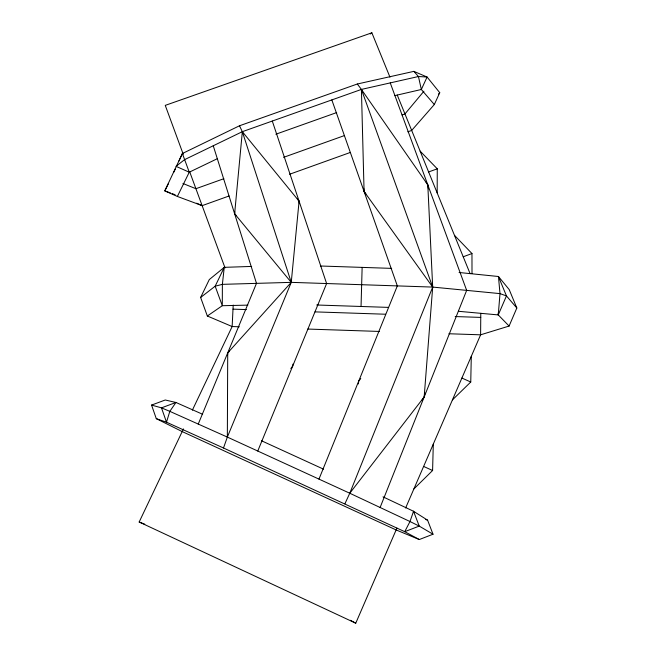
<?xml version="1.0" encoding="UTF-8"?>
<svg xmlns="http://www.w3.org/2000/svg" width="656" height="656" viewBox="0 0 656 656"><rect width="100%" height="100%" fill="white"/><g stroke="black" fill="none" stroke-linecap="round" stroke-linejoin="round"><path stroke-width="0.98" d="M383.014 496.838L413.542 511.27L427.597 520.183L433.009 534.23L419.299 539.544L404.736 531.688L223.499 447.991L227.345 437.085L227.714 352.887L291.248 282.359L299.087 201.195L297.316 198.686M437.175 192.938L437.273 168.822L420.119 151.118M459.069 272.494L498.453 276.504L509.212 289.583L516.83 308.017L509.097 326.057L498.257 314.913L498.273 312.896M480.782 313.33L480.61 334.814L405.629 507.99M362.137 267.394L361.046 306.475M452.427 399.898L470.754 382.013L471.287 356.356M413.879 488.941L432.591 470.516L433.296 444.096M234.717 211.749L234.627 213.774L291.248 282.359L432.689 287.082L499.995 293.617L506.457 295.922L516.83 308.017M233.2 305.073L232.15 326.54L192.38 410.139M227.599 354.904L227.714 352.887L229.223 351.501M426.138 182.253L427.794 184.836L432.689 287.082L424.17 396.97L421.906 400.357M498.257 314.913L499.995 293.617L498.453 276.504L506.457 295.922L498.257 314.913L458.618 311.305M292.97 364.088L292.674 366.114L290.838 368.565M358.324 383.957L358.791 380.939L360.775 378.602M424.957 392.96L424.17 396.97L349.771 493.238L344.908 503.783M380.111 507.49L466.662 290.378L390.246 82.902M433.009 534.23L419.225 526.087L409.992 521.528L349.771 493.238L432.689 287.082L361.415 89.421L357.323 84.001L239.489 125.772L182.393 153.52L164.795 190.871L177.374 196.456L202.146 205.648L229.059 195.988M318.972 479.11L397.331 285.901L331.829 99.917M257.767 451.033L326.614 283.54L272.289 121.048M198.243 424.071L256.488 283.359L213.257 145.763M349.771 493.238L227.345 437.085L291.248 282.359L242.335 131.684L239.489 125.772M183.45 428.917L139.17 522.012L355.749 623.2L396.921 528.105M173.873 172.134L175.578 168.412M178.99 160.966L182.393 153.52L189.264 172.2L177.374 196.456M407.835 131.807L411.681 130.429L434.321 104.534L439.75 92.693L427.089 77.031L413.862 71.365L357.323 84.001M239.301 326.778L232.15 326.54L207.337 316.003L200.629 297.471L209.289 279.571L224.254 267.345L251.666 266.426M168.28 183.885L164.795 190.871L170.437 192.979M423.924 91.217L404.957 113.931L402.062 114.964M438.446 94.202L439.75 92.693M200.629 297.471L215.168 286.196L222.376 284.351L291.248 282.359M370.271 34.014L371.862 32.8L389.951 77.137M207.337 316.003L222.302 305.712L247.837 305.122M217.456 158.645L189.264 172.2L176.005 166.337L184.59 159.646L242.335 131.684L361.415 89.421L418.454 76.522L427.089 77.031L421.332 89.487L394.65 95.661M419.299 539.544L396.126 529.933L182.188 431.582L156.284 418.651L151.561 405.08L165.255 400.004L175.956 402.472L202.63 414.272M463.218 256.775L471.967 253.544L472.008 273.396M428.622 171.954L437.273 168.822M289.608 174.25L350.165 152.512M223.844 178.711L195.906 188.707L182.934 183.491M283.572 157.35L344.261 135.636M275.864 134.218L336.676 112.578M371.862 32.8L165.255 105.378L183.221 154.226M509.097 326.057L480.61 334.814L448.917 333.756M320.374 266L391.673 268.378M316.7 304.999L388.262 307.385M233.003 309.148L246.443 309.591M314.995 311.879L385.597 314.232M455.166 316.553L480.75 317.406M307.812 329.058L379.381 331.444M151.561 405.08L161.483 407.852L169.814 411.353L227.345 437.085M156.284 418.651L166.501 422.202L223.499 447.991M425.711 519.495L427.597 520.183M172.315 193.676L175.136 194.725M139.17 522.012L144.787 524.21M196.62 203.196L202.146 205.648M461.89 378.045L470.754 382.013M423.62 466.432L432.591 470.516M261.506 440.766L323.531 469.163M350.443 620.273L355.749 623.2M454.477 235.34L471.967 253.544M236.004 215.275L234.627 213.774L242.335 131.684L299.087 201.195L299.21 203.229M413.862 71.365L418.454 76.522L421.332 89.487L434.321 104.534M365.876 193.922L364.072 191.462L363.744 188.411M432.689 287.082L364.072 191.462L361.415 89.421L427.794 184.836L428.458 188.879M397.257 95.063L470.106 273.667M189.568 171.462L225.041 267.91M222.376 284.351L222.302 305.712L215.168 286.196L224.254 267.345L222.376 284.351M169.814 411.353L166.501 422.202L161.483 407.852L175.956 402.472L169.814 411.353M413.542 511.27L409.992 521.528L404.736 531.688L419.225 526.087L413.542 511.27"/></g></svg>
